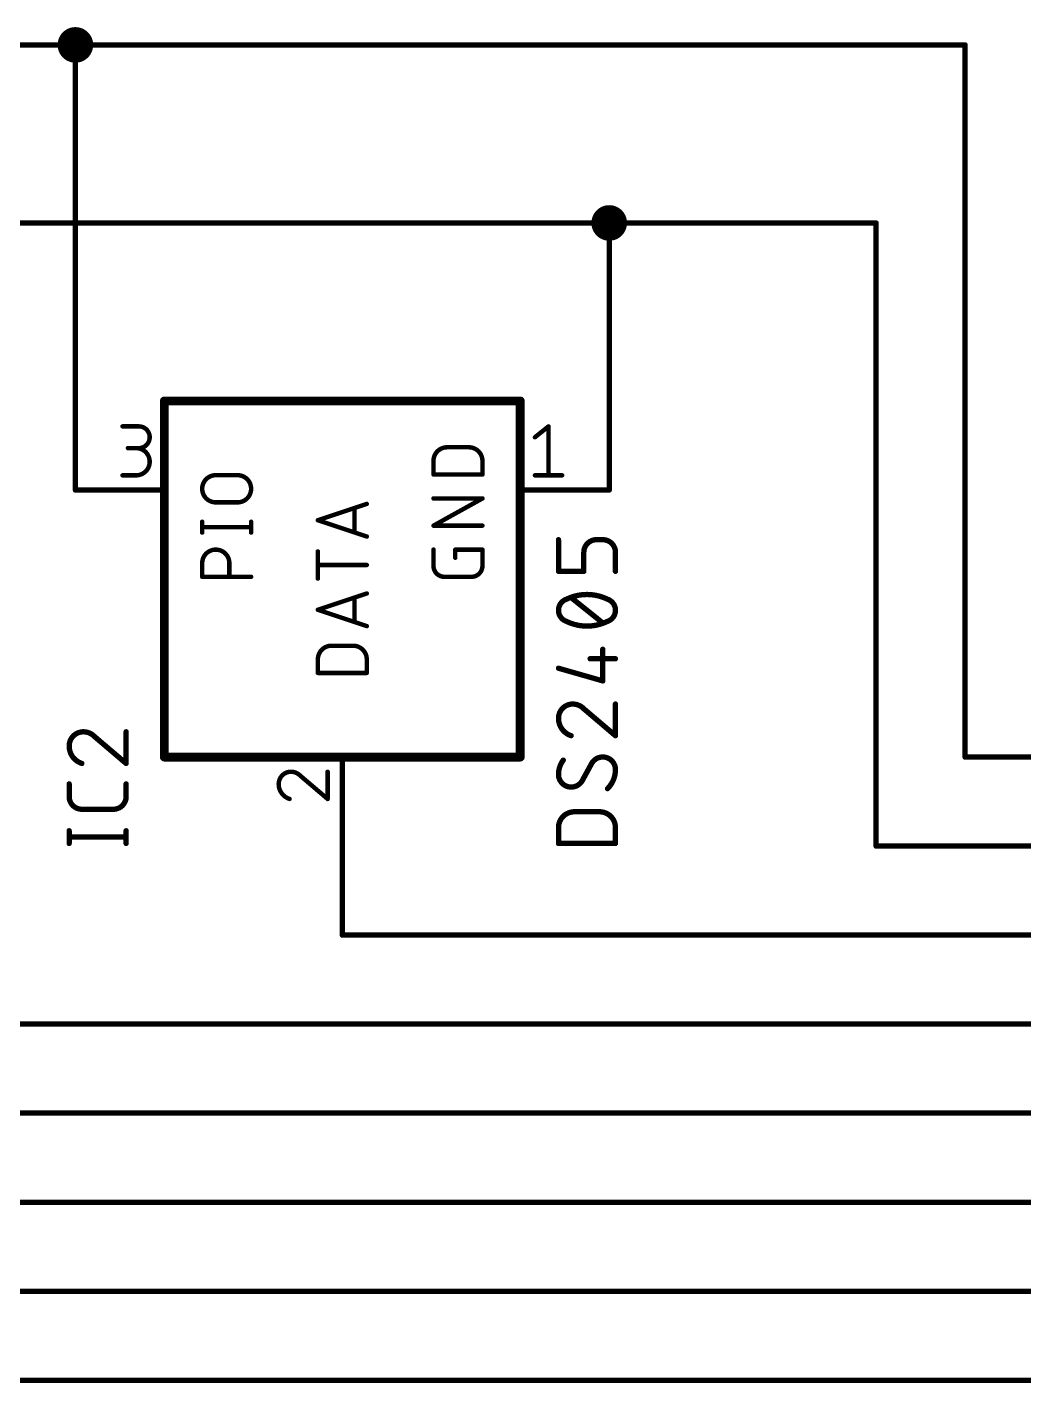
# Model space of a CAD drawing. Extents: x 0 to 389, y 0 to 264.
# Drawn here: x 102.76 to 131.22, y 165.02 to 203.71 of the extents above; entities that cross this region are included whole.
import ezdxf

# ---------------------------------------------------------------- set-up
doc = ezdxf.new("R2010")
doc.units = 0
for name, color, linetype in [('91', 122, 'CONTINUOUS'), ('94', 12, 'CONTINUOUS'), ('95', 251, 'CONTINUOUS'), ('96', 251, 'CONTINUOUS')]:
    doc.layers.add(name, color=color, linetype=linetype)

msp = doc.modelspace()

# ---------------------------------------------------------------- linework, layer by layer
at = {"layer": '91'}
for points, const_width in [([(104.14, 202.946, 1), (104.14, 203.454, 1), (104.14, 202.946)], 0.508), ([(104.14, 203.2381, 1), (104.14, 203.1619)], 0.0762), ([(104.1781, 203.2, 1), (104.1019, 203.2)], 0.0762), ([(104.14, 203.1619, 1), (104.14, 203.2381)], 0.0762), ([(129.5781, 203.2, 1), (129.5019, 203.2)], 0.0762), ([(129.54, 203.1619, 1), (129.54, 203.2381)], 0.0762), ([(119.38, 197.866, 1), (119.38, 198.374, 1), (119.38, 197.866)], 0.508), ([(119.4181, 198.12, 1), (119.3419, 198.12)], 0.0762), ([(119.38, 198.1581, 1), (119.38, 198.0819)], 0.0762), ([(119.38, 198.0819, 1), (119.38, 198.1581)], 0.0762), ([(127.0381, 198.12, 1), (126.9619, 198.12)], 0.0762), ([(127, 198.0819, 1), (127, 198.1581)], 0.0762), ([(104.1019, 190.5, 1), (104.1781, 190.5)], 0.0762), ([(119.3419, 190.5, 1), (119.4181, 190.5)], 0.0762), ([(129.54, 182.9181, 1), (129.54, 182.8419)], 0.0762), ([(129.5019, 182.88, 1), (129.5781, 182.88)], 0.0762), ([(111.7981, 180.34, 1), (111.7219, 180.34)], 0.0762), ([(127, 180.3781, 1), (127, 180.3019)], 0.0762), ([(126.9619, 180.34, 1), (127.0381, 180.34)], 0.0762), ([(111.76, 177.8381, 1), (111.76, 177.7619)], 0.0762), ([(111.7219, 177.8, 1), (111.7981, 177.8)], 0.0762)]:
    msp.add_lwpolyline(points, format="xyb", dxfattribs=dict(at, const_width=const_width))
at = {"layer": '91', "const_width": 0.1524}
for points in [[(86.36, 203.2), (104.14, 203.2)], [(104.14, 203.2), (129.54, 203.2)], [(104.14, 190.5), (104.14, 203.2)], [(129.54, 182.88), (129.54, 203.2)], [(119.38, 198.12), (101.6, 198.12)], [(119.38, 190.5), (119.38, 198.12)], [(127, 198.12), (119.38, 198.12)], [(127, 180.34), (127, 198.12)], [(144.78, 182.88), (129.54, 182.88)], [(111.76, 177.8), (111.76, 180.34)], [(144.78, 180.34), (127, 180.34)], [(144.78, 177.8), (111.76, 177.8)], [(144.78, 175.26), (93.98, 175.26)], [(76.2, 172.72), (144.78, 172.72)], [(83.82, 170.18), (144.78, 170.18)], [(88.9, 167.64), (144.78, 167.64)], [(96.52, 165.1), (144.78, 165.1)]]:
    msp.add_lwpolyline(points, dxfattribs=at)
at = {"layer": '94'}
for points, const_width in [([(116.84, 193.04), (106.68, 193.04)], 0.254), ([(106.68, 193.04), (106.68, 182.88)], 0.254), ([(116.84, 182.88), (116.84, 193.04)], 0.254), ([(104.14, 190.5), (106.68, 190.5)], 0.1524), ([(119.38, 190.5), (116.84, 190.5)], 0.1524), ([(106.68, 182.88), (116.84, 182.88)], 0.254), ([(111.76, 180.34), (111.76, 182.88)], 0.1524)]:
    msp.add_lwpolyline(points, dxfattribs=dict(at, const_width=const_width))
for points, const_width in [([(106.68, 193.1035, 1), (106.68, 192.9765)], 0.127), ([(106.7435, 193.04, 1), (106.6165, 193.04)], 0.127), ([(116.9035, 193.04, 1), (116.7765, 193.04)], 0.127), ([(116.84, 192.9765, 1), (116.84, 193.1035)], 0.127), ([(104.14, 190.5381, 1), (104.14, 190.4619)], 0.0762), ([(106.68, 190.4619, 1), (106.68, 190.5381)], 0.0762), ([(116.84, 190.5381, 1), (116.84, 190.4619)], 0.0762), ([(119.38, 190.4619, 1), (119.38, 190.5381)], 0.0762), ([(106.68, 182.9435, 1), (106.68, 182.8165)], 0.127), ([(116.84, 182.8165, 1), (116.84, 182.9435)], 0.127), ([(106.6165, 182.88, 1), (106.7435, 182.88)], 0.127), ([(111.7981, 182.88, 1), (111.7219, 182.88)], 0.0762), ([(116.7765, 182.88, 1), (116.9035, 182.88)], 0.127), ([(111.7219, 180.34, 1), (111.7981, 180.34)], 0.0762)]:
    msp.add_lwpolyline(points, format="xyb", dxfattribs=dict(at, const_width=const_width))
at = {"layer": '95'}
for points, const_width in [([(105.4848, 192.3161), (105.9505, 192.3161)], 0.127), ([(117.2591, 192.0057), (117.6472, 192.3161)], 0.127), ([(117.6472, 192.3161), (117.6472, 190.9191)], 0.127), ([(105.9505, 191.6952), (105.64, 191.6952)], 0.127), ([(114.7516, 191.7198), (115.3724, 191.7198)], 0.127), ([(114.3635, 190.9437), (114.3635, 191.3318)], 0.127), ([(115.7605, 191.3318), (115.7605, 190.9437)], 0.127), ([(105.4848, 190.9191), (105.8728, 190.9191)], 0.127), ([(108.1476, 190.9237), (108.7684, 190.9237)], 0.127), ([(115.7605, 190.9437), (114.3635, 190.9437)], 0.127), ([(117.2591, 190.9191), (118.0352, 190.9191)], 0.127), ([(108.7684, 190.1475), (108.1476, 190.1475)], 0.127), ([(111.0615, 189.638), (112.4585, 190.1037)], 0.127), ([(112.1093, 189.9873), (112.1093, 189.2888)], 0.127), ([(114.3635, 189.4836), (115.7605, 190.2597)], 0.127), ([(115.7605, 190.2597), (114.3635, 190.2597)], 0.127), ([(107.7595, 189.2853), (107.7595, 189.5957)], 0.127), ([(109.1565, 189.2853), (109.1565, 189.5957)], 0.127), ([(112.4585, 189.1724), (111.0615, 189.638)], 0.127), ([(107.7595, 189.4405), (109.1565, 189.4405)], 0.127), ([(115.7605, 189.4836), (114.3635, 189.4836)], 0.127), ([(111.0615, 187.9724), (111.0615, 188.7485)], 0.127), ([(114.3635, 188.3339), (114.3635, 188.7996)], 0.127), ([(114.9844, 188.5668), (114.9844, 188.7996)], 0.127), ([(114.9844, 188.7996), (115.7605, 188.7996)], 0.127), ([(115.7605, 188.7996), (115.7605, 188.3339)], 0.127), ([(107.7595, 188.0235), (107.7595, 188.4116)], 0.127), ([(108.5356, 188.4116), (108.5356, 188.0235)], 0.127), ([(112.4585, 188.3604), (111.0615, 188.3604)], 0.127), ([(109.1565, 188.0235), (107.7595, 188.0235)], 0.127), ([(115.4501, 188.0235), (114.6739, 188.0235)], 0.127), ([(111.0615, 187.0828), (112.4585, 187.5485)], 0.127), ([(112.1093, 187.4321), (112.1093, 186.7336)], 0.127), ([(112.4585, 186.6172), (111.0615, 187.0828)], 0.127), ([(111.4496, 186.0564), (112.0704, 186.0564)], 0.127), ([(111.0615, 185.2803), (111.0615, 185.6684)], 0.127), ([(112.4585, 185.6684), (112.4585, 185.2803)], 0.127), ([(112.4585, 185.2803), (111.0615, 185.2803)], 0.127), ([(104.6847, 183.466), (105.5878, 182.6984)], 0.1524), ([(105.5878, 182.6984), (105.5878, 183.6015)], 0.1524), ([(110.5648, 182.3445), (111.3409, 181.6848)], 0.127), ([(111.3409, 181.6848), (111.3409, 182.4609)], 0.127), ([(103.9622, 181.7531), (103.9622, 182.1143)], 0.1524), ([(105.5878, 182.1143), (105.5878, 181.7531)], 0.1524), ([(105.2266, 181.3918), (104.3234, 181.3918)], 0.1524), ([(103.9622, 180.4162), (103.9622, 180.7774)], 0.1524), ([(103.9622, 180.5968), (105.5878, 180.5968)], 0.1524), ([(105.5878, 180.4162), (105.5878, 180.7774)], 0.1524)]:
    msp.add_lwpolyline(points, dxfattribs=dict(at, const_width=const_width))
for points, const_width in [([(105.4848, 192.3478, 1), (105.4848, 192.2844)], 0.0635), ([(105.9505, 191.6952, 1), (105.9505, 192.3161)], 0.127), ([(105.9505, 192.3478, 1), (105.9505, 192.2844)], 0.0635), ([(105.9505, 192.2844, 1), (105.9505, 192.3478)], 0.0635), ([(117.6789, 192.3161, 1), (117.6154, 192.3161)], 0.0635), ([(117.667, 192.2913, 1), (117.6273, 192.3409)], 0.0635), ([(117.2393, 192.0304, 1), (117.2789, 191.9809)], 0.0635), ([(105.64, 191.727, 1), (105.64, 191.6635)], 0.0635), ([(105.8728, 190.9191, 1), (105.8728, 191.6952)], 0.127), ([(105.8728, 191.727, 1), (105.8728, 191.6635)], 0.0635), ([(105.9505, 191.727, 1), (105.9505, 191.6635)], 0.0635), ([(105.9505, 191.6635, 1), (105.9505, 191.727)], 0.0635), ([(114.7516, 191.7198, 0.4142), (114.3635, 191.3318)], 0.127), ([(114.7516, 191.7516, 1), (114.7516, 191.6881)], 0.0635), ([(114.7516, 191.6881, 1), (114.7516, 191.7516)], 0.0635), ([(115.7605, 191.3318, 0.4142), (115.3724, 191.7198)], 0.127), ([(115.3724, 191.7516, 1), (115.3724, 191.6881)], 0.0635), ([(115.3724, 191.6881, 1), (115.3724, 191.7516)], 0.0635), ([(114.3953, 191.3318, 1), (114.3317, 191.3318)], 0.0635), ([(114.3317, 191.3318, 1), (114.3953, 191.3318)], 0.0635), ([(115.7923, 191.3318, 1), (115.7288, 191.3318)], 0.0635), ([(115.7288, 191.3318, 1), (115.7922, 191.3318)], 0.0635), ([(105.4848, 190.9509, 1), (105.4848, 190.8874)], 0.0635), ([(105.8728, 190.9509, 1), (105.8728, 190.8874)], 0.0635), ([(105.8728, 190.8874, 1), (105.8728, 190.9509)], 0.0635), ([(108.1476, 190.9237, 1), (108.1476, 190.1475)], 0.127), ([(108.1476, 190.9554, 1), (108.1476, 190.8919)], 0.0635), ([(108.1476, 190.8919, 1), (108.1476, 190.9554)], 0.0635), ([(108.7684, 190.1475, 1), (108.7684, 190.9237)], 0.127), ([(108.7684, 190.9554, 1), (108.7684, 190.8919)], 0.0635), ([(108.7684, 190.8919, 1), (108.7684, 190.9554)], 0.0635), ([(114.3317, 190.9437, 1), (114.3953, 190.9437)], 0.0635), ([(114.3635, 190.9755, 1), (114.3635, 190.912)], 0.0635), ([(115.7288, 190.9437, 1), (115.7923, 190.9437)], 0.0635), ([(115.7605, 190.912, 1), (115.7605, 190.9755)], 0.0635), ([(117.2591, 190.9509, 1), (117.2591, 190.8874)], 0.0635), ([(117.6154, 190.9191, 1), (117.6789, 190.9191)], 0.0635), ([(118.0352, 190.8874, 1), (118.0352, 190.9509)], 0.0635), ([(108.1476, 190.1793, 1), (108.1476, 190.1158)], 0.0635), ([(108.1476, 190.1158, 1), (108.1476, 190.1793)], 0.0635), ([(108.7684, 190.1793, 1), (108.7684, 190.1158)], 0.0635), ([(108.7684, 190.1158, 1), (108.7684, 190.1793)], 0.0635), ([(112.141, 189.9873, 1), (112.0775, 189.9873)], 0.0635), ([(112.4685, 190.0736, 1), (112.4485, 190.1338)], 0.0635), ([(114.3635, 190.2915, 1), (114.3635, 190.228)], 0.0635), ([(115.7759, 190.232, 1), (115.7451, 190.2875)], 0.0635), ([(115.7605, 190.228, 1), (115.7605, 190.2915)], 0.0635), ([(107.7913, 189.5957, 1), (107.7278, 189.5957)], 0.0635), ([(109.1883, 189.5957, 1), (109.1248, 189.5957)], 0.0635), ([(111.0715, 189.6681, 1), (111.0515, 189.6079)], 0.0635), ([(111.0515, 189.6681, 1), (111.0715, 189.6079)], 0.0635), ([(107.7595, 189.4723, 1), (107.7595, 189.4088)], 0.0635), ([(107.7278, 189.2853, 1), (107.7913, 189.2853)], 0.0635), ([(109.1248, 189.2853, 1), (109.1883, 189.2853)], 0.0635), ([(109.1565, 189.4088, 1), (109.1565, 189.4723)], 0.0635), ([(112.0775, 189.2888, 1), (112.141, 189.2888)], 0.0635), ([(112.4485, 189.1422, 1), (112.4685, 189.2025)], 0.0635), ([(114.3635, 189.5154, 1), (114.3635, 189.4519)], 0.0635), ([(114.3481, 189.5114, 1), (114.3789, 189.4559)], 0.0635), ([(115.7605, 189.4519, 1), (115.7605, 189.5154)], 0.0635), ([(108.5356, 188.4116, 1), (107.7595, 188.4116)], 0.127), ([(111.0933, 188.7485, 1), (111.0298, 188.7485)], 0.0635), ([(114.3953, 188.7996, 1), (114.3317, 188.7996)], 0.0635), ([(115.0161, 188.7996, 1), (114.9526, 188.7996)], 0.0635), ([(114.9844, 188.8314, 1), (114.9844, 188.7679)], 0.0635), ([(115.7923, 188.7996, 1), (115.7288, 188.7996)], 0.0635), ([(115.7605, 188.7679, 1), (115.7605, 188.8314)], 0.0635), ([(107.7913, 188.4116, 1), (107.7278, 188.4116)], 0.0635), ([(107.7278, 188.4116, 1), (107.7913, 188.4116)], 0.0635), ([(108.5674, 188.4116, 1), (108.5039, 188.4116)], 0.0635), ([(108.5039, 188.4116, 1), (108.5674, 188.4116)], 0.0635), ([(111.0615, 188.3922, 1), (111.0615, 188.3287)], 0.0635), ([(112.4585, 188.3287, 1), (112.4585, 188.3922)], 0.0635), ([(114.3952, 188.3339, 1), (114.3317, 188.3339)], 0.0635), ([(114.3635, 188.3339, 0.4142), (114.6739, 188.0235)], 0.127), ([(114.9526, 188.5668, 1), (115.0161, 188.5668)], 0.0635), ([(115.4501, 188.0235, 0.4142), (115.7605, 188.3339)], 0.127), ([(115.7923, 188.3339, 1), (115.7288, 188.3339)], 0.0635), ([(107.7595, 188.0553, 1), (107.7595, 187.9918)], 0.0635), ([(107.7278, 188.0235, 1), (107.7913, 188.0235)], 0.0635), ([(108.5039, 188.0235, 1), (108.5674, 188.0235)], 0.0635), ([(109.1565, 187.9918, 1), (109.1565, 188.0553)], 0.0635), ([(114.3317, 188.3339, 1), (114.3953, 188.3339)], 0.0635), ([(114.6739, 188.0553, 1), (114.6739, 187.9918)], 0.0635), ([(114.6739, 187.9918, 1), (114.6739, 188.0553)], 0.0635), ([(115.4501, 188.0553, 1), (115.4501, 187.9918)], 0.0635), ([(115.4501, 187.9918, 1), (115.4501, 188.0553)], 0.0635), ([(115.7288, 188.3339, 1), (115.7923, 188.3339)], 0.0635), ([(111.0298, 187.9724, 1), (111.0933, 187.9724)], 0.0635), ([(112.141, 187.4321, 1), (112.0775, 187.4321)], 0.0635), ([(112.4685, 187.5184, 1), (112.4485, 187.5786)], 0.0635), ([(111.0715, 187.113, 1), (111.0515, 187.0527)], 0.0635), ([(111.0515, 187.113, 1), (111.0715, 187.0527)], 0.0635), ([(112.0775, 186.7336, 1), (112.141, 186.7336)], 0.0635), ([(112.4485, 186.587, 1), (112.4685, 186.6473)], 0.0635), ([(111.4496, 186.0564, 0.4142), (111.0615, 185.6684)], 0.127), ([(111.4496, 186.0882, 1), (111.4496, 186.0247)], 0.0635), ([(111.4496, 186.0247, 1), (111.4496, 186.0882)], 0.0635), ([(112.4585, 185.6684, 0.4142), (112.0704, 186.0564)], 0.127), ([(112.0704, 186.0882, 1), (112.0704, 186.0247)], 0.0635), ([(112.0704, 186.0247, 1), (112.0704, 186.0882)], 0.0635), ([(111.0933, 185.6684, 1), (111.0298, 185.6684)], 0.0635), ([(111.0298, 185.6684, 1), (111.0933, 185.6684)], 0.0635), ([(112.4903, 185.6684, 1), (112.4267, 185.6684)], 0.0635), ([(112.4268, 185.6684, 1), (112.4902, 185.6684)], 0.0635), ([(111.0615, 185.312, 1), (111.0615, 185.2486)], 0.0635), ([(111.0298, 185.2803, 1), (111.0933, 185.2803)], 0.0635), ([(112.4267, 185.2803, 1), (112.4903, 185.2803)], 0.0635), ([(112.4585, 185.2486, 1), (112.4585, 185.312)], 0.0635), ([(104.3686, 183.6015, 0.4142), (103.9622, 183.1951)], 0.1524), ([(104.6847, 183.466, 0.2053), (104.3686, 183.6015)], 0.1524), ([(104.3686, 183.6396, 1), (104.3686, 183.5634)], 0.0762), ([(104.3686, 183.5634, 1), (104.3686, 183.6396)], 0.0762), ([(104.7094, 183.495, 1), (104.66, 183.437)], 0.0762), ([(104.6571, 183.4397, 1), (104.7123, 183.4923)], 0.0762), ([(105.6259, 183.6015, 1), (105.5497, 183.6015)], 0.0762), ([(103.9622, 183.1951, 0.3252), (104.3234, 182.6984)], 0.1524), ([(104.0003, 183.1951, 1), (103.9241, 183.1951)], 0.0762), ([(103.9241, 183.1951, 1), (104.0003, 183.1951)], 0.0762), ([(104.3117, 182.6621, 1), (104.3352, 182.7346)], 0.0762), ([(105.5497, 182.6984, 1), (105.6259, 182.6984)], 0.0762), ([(105.5631, 182.6693, 1), (105.6125, 182.7274)], 0.0762), ([(110.2932, 182.4609, 0.4142), (109.9439, 182.1116)], 0.127), ([(110.5648, 182.3445, 0.2053), (110.2932, 182.4609)], 0.127), ([(110.2931, 182.4926, 1), (110.2932, 182.4292)], 0.0635), ([(110.2932, 182.4292, 1), (110.2932, 182.4926)], 0.0635), ([(110.5854, 182.3687, 1), (110.5442, 182.3203)], 0.0635), ([(110.5418, 182.3226, 1), (110.5878, 182.3664)], 0.0635), ([(111.3727, 182.4609, 1), (111.3092, 182.4609)], 0.0635), ([(104.0003, 182.1143, 1), (103.9241, 182.1143)], 0.0762), ([(103.9622, 181.7531, 0.4142), (104.3234, 181.3918)], 0.1524), ([(104.0003, 181.7531, 1), (103.9241, 181.7531)], 0.0762), ([(105.2266, 181.3918, 0.4142), (105.5878, 181.7531)], 0.1524), ([(105.6259, 182.1143, 1), (105.5497, 182.1143)], 0.0762), ([(105.6259, 181.7531, 1), (105.5497, 181.7531)], 0.0762), ([(109.9121, 182.1116, 1), (109.9757, 182.1116)], 0.0635), ([(109.9439, 182.1116, 0.3252), (110.2543, 181.6848)], 0.127), ([(109.9756, 182.1117, 1), (109.9122, 182.1116)], 0.0635), ([(103.9241, 181.7531, 1), (104.0003, 181.7531)], 0.0762), ([(104.3234, 181.4299, 1), (104.3234, 181.3537)], 0.0762), ([(104.3234, 181.3537, 1), (104.3234, 181.4299)], 0.0762), ([(105.2266, 181.4299, 1), (105.2266, 181.3537)], 0.0762), ([(105.2266, 181.3537, 1), (105.2266, 181.4299)], 0.0762), ([(105.5497, 181.7531, 1), (105.6259, 181.7531)], 0.0762), ([(110.2446, 181.6546, 1), (110.2641, 181.715)], 0.0635), ([(111.3092, 181.6848, 1), (111.3727, 181.6848)], 0.0635), ([(111.3203, 181.6606, 1), (111.3615, 181.709)], 0.0635), ([(104.0003, 180.7774, 1), (103.9241, 180.7774)], 0.0762), ([(103.9622, 180.6349, 1), (103.9622, 180.5587)], 0.0762), ([(105.6259, 180.7774, 1), (105.5497, 180.7774)], 0.0762), ([(105.5878, 180.5587, 1), (105.5878, 180.6349)], 0.0762), ([(103.9241, 180.4162, 1), (104.0003, 180.4162)], 0.0762), ([(105.5497, 180.4162, 1), (105.6259, 180.4162)], 0.0762)]:
    msp.add_lwpolyline(points, format="xyb", dxfattribs=dict(at, const_width=const_width))
at = {"layer": '96', "const_width": 0.1524}
for points in [[(117.9322, 188.1797), (117.9322, 189.0828)], [(118.6547, 188.7216), (118.6547, 188.1797)], [(119.1966, 189.0828), (119.0159, 189.0828)], [(119.5578, 188.1797), (119.5578, 188.7216)], [(118.6547, 188.1797), (117.9322, 188.1797)], [(119.1966, 186.7069), (118.2934, 187.4294)], [(118.8353, 185.6856), (119.5578, 185.6856)], [(119.1966, 185.0535), (119.1966, 185.9566)], [(117.9322, 185.4147), (119.1966, 185.0535)], [(118.6547, 184.258), (119.5578, 183.4903)], [(119.5578, 183.4903), (119.5578, 184.3935)], [(118.8805, 182.7018), (118.6095, 182.2051)], [(118.3838, 181.3193), (119.1062, 181.3193)], [(117.9322, 180.4162), (117.9322, 180.8678)], [(119.5578, 180.8678), (119.5578, 180.4162)], [(119.5578, 180.4162), (117.9322, 180.4162)]]:
    msp.add_lwpolyline(points, dxfattribs=at)
at = {"layer": '96'}
for points, const_width in [([(117.9703, 189.0828, 1), (117.8941, 189.0828)], 0.0762), ([(119.0159, 189.0828, 0.4142), (118.6547, 188.7216)], 0.1524), ([(118.6928, 188.7216, 1), (118.6166, 188.7216)], 0.0762), ([(119.0159, 189.1209, 1), (119.0159, 189.0447)], 0.0762), ([(119.0159, 189.0447, 1), (119.0159, 189.1209)], 0.0762), ([(119.5578, 188.7216, 0.4142), (119.1966, 189.0828)], 0.1524), ([(119.1966, 189.1209, 1), (119.1966, 189.0447)], 0.0762), ([(119.1966, 189.0447, 1), (119.1966, 189.1209)], 0.0762), ([(119.5959, 188.7216, 1), (119.5197, 188.7216)], 0.0762), ([(118.6166, 188.7216, 1), (118.6928, 188.7216)], 0.0762), ([(119.5197, 188.7216, 1), (119.5959, 188.7216)], 0.0762), ([(117.9322, 188.2178, 1), (117.9322, 188.1416)], 0.0762), ([(117.8941, 188.1797, 1), (117.9703, 188.1797)], 0.0762), ([(118.6166, 188.1797, 1), (118.6928, 188.1797)], 0.0762), ([(118.6547, 188.1416, 1), (118.6547, 188.2178)], 0.0762), ([(119.5197, 188.1797, 1), (119.5959, 188.1797)], 0.0762), ([(118.158, 187.3842, 0.3205), (117.9322, 187.0681)], 0.1524), ([(118.745, 187.5197, 0.1139), (118.158, 187.3842)], 0.1524), ([(118.1413, 187.4185, 1), (118.1747, 187.35)], 0.0762), ([(118.1703, 187.3482, 1), (118.1456, 187.4203)], 0.0762), ([(118.3172, 187.4591, 1), (118.2696, 187.3996)], 0.0762), ([(119.332, 187.3842, 0.1139), (118.745, 187.5197)], 0.1524), ([(118.745, 187.5578, 1), (118.745, 187.4816)], 0.0762), ([(118.745, 187.4816, 1), (118.745, 187.5578)], 0.0762), ([(119.3444, 187.4203, 1), (119.3197, 187.3482)], 0.0762), ([(119.5578, 187.0681, 0.3205), (119.332, 187.3842)], 0.1524), ([(119.3153, 187.35, 1), (119.3487, 187.4185)], 0.0762), ([(117.9322, 187.0681, 0.3205), (118.158, 186.7521)], 0.1524), ([(117.9703, 187.0681, 1), (117.8941, 187.0681)], 0.0762), ([(117.8941, 187.0681, 1), (117.9703, 187.0681)], 0.0762), ([(119.332, 186.7521, 0.3205), (119.5578, 187.0681)], 0.1524), ([(119.5959, 187.0681, 1), (119.5197, 187.0681)], 0.0762), ([(119.5197, 187.0681, 1), (119.5959, 187.0681)], 0.0762), ([(118.158, 186.7521, 0.1139), (118.745, 186.6166)], 0.1524), ([(118.1747, 186.7863, 1), (118.1413, 186.7178)], 0.0762), ([(118.1456, 186.716, 1), (118.1703, 186.7881)], 0.0762), ([(118.745, 186.6166, 0.1139), (119.332, 186.7521)], 0.1524), ([(118.745, 186.6547, 1), (118.745, 186.5785)], 0.0762), ([(118.745, 186.5785, 1), (118.745, 186.6547)], 0.0762), ([(119.1728, 186.6771, 1), (119.2204, 186.7366)], 0.0762), ([(119.3197, 186.7881, 1), (119.3444, 186.716)], 0.0762), ([(119.3487, 186.7178, 1), (119.3153, 186.7863)], 0.0762), ([(118.8353, 185.7237, 1), (118.8353, 185.6475)], 0.0762), ([(119.2347, 185.9566, 1), (119.1585, 185.9566)], 0.0762), ([(119.5578, 185.6475, 1), (119.5578, 185.7237)], 0.0762), ([(117.9427, 185.4513, 1), (117.9217, 185.3781)], 0.0762), ([(119.1585, 185.0535, 1), (119.2347, 185.0535)], 0.0762), ([(119.1861, 185.0168, 1), (119.207, 185.0901)], 0.0762), ([(118.3386, 184.3935, 0.4142), (117.9322, 183.9871)], 0.1524), ([(118.6547, 184.258, 0.2053), (118.3386, 184.3935)], 0.1524), ([(118.3386, 184.4316, 1), (118.3386, 184.3554)], 0.0762), ([(118.3386, 184.3554, 1), (118.3386, 184.4316)], 0.0762), ([(118.6794, 184.287, 1), (118.63, 184.229)], 0.0762), ([(118.6271, 184.2317, 1), (118.6823, 184.2843)], 0.0762), ([(119.5959, 184.3935, 1), (119.5197, 184.3935)], 0.0762), ([(117.9322, 183.9871, 0.3252), (118.2934, 183.4903)], 0.1524), ([(117.9703, 183.9871, 1), (117.8941, 183.9871)], 0.0762), ([(117.8941, 183.9871, 1), (117.9703, 183.9871)], 0.0762), ([(118.2817, 183.4541, 1), (118.3052, 183.5266)], 0.0762), ([(119.5197, 183.4903, 1), (119.5959, 183.4903)], 0.0762), ([(119.5331, 183.4613, 1), (119.5825, 183.5194)], 0.0762), ([(118.0677, 182.7921, 0.1623), (117.9322, 182.3857)], 0.1524), ([(118.0981, 182.7693, 1), (118.0372, 182.815)], 0.0762), ([(118.8476, 182.7212, 1), (118.9133, 182.6825)], 0.0762), ([(119.1966, 182.8824, 0.2656), (118.8805, 182.7018)], 0.1524), ([(118.9139, 182.6836, 1), (118.847, 182.7201)], 0.0762), ([(119.5578, 182.5212, 0.4142), (119.1966, 182.8824)], 0.1524), ([(119.1966, 182.9205, 1), (119.1966, 182.8443)], 0.0762), ([(119.1966, 182.8443, 1), (119.1966, 182.9205)], 0.0762), ([(119.332, 181.9793, 0.2), (119.5578, 182.5212)], 0.1524), ([(119.5959, 182.5212, 1), (119.5197, 182.5212)], 0.0762), ([(117.9322, 182.3857, 0.4142), (118.2934, 182.0245)], 0.1524), ([(117.9703, 182.3857, 1), (117.8941, 182.3857)], 0.0762), ([(117.8941, 182.3857, 1), (117.9703, 182.3857)], 0.0762), ([(118.2934, 182.0245, 0.2656), (118.6095, 182.2051)], 0.1524), ([(118.5761, 182.2233, 1), (118.643, 182.1869)], 0.0762), ([(118.6424, 182.1858, 1), (118.5767, 182.2244)], 0.0762), ([(119.5197, 182.5212, 1), (119.5959, 182.5212)], 0.0762), ([(118.2934, 182.0626, 1), (118.2934, 181.9864)], 0.0762), ([(118.2934, 181.9864, 1), (118.2934, 182.0626)], 0.0762), ([(119.3052, 182.0064, 1), (119.3589, 181.9523)], 0.0762), ([(118.3838, 181.3193, 0.4142), (117.9322, 180.8678)], 0.1524), ([(118.3838, 181.3574, 1), (118.3838, 181.2812)], 0.0762), ([(118.3838, 181.2812, 1), (118.3838, 181.3574)], 0.0762), ([(119.5578, 180.8678, 0.4142), (119.1062, 181.3193)], 0.1524), ([(119.1062, 181.3574, 1), (119.1062, 181.2812)], 0.0762), ([(119.1062, 181.2812, 1), (119.1062, 181.3574)], 0.0762), ([(117.9703, 180.8678, 1), (117.8941, 180.8678)], 0.0762), ([(117.8941, 180.8678, 1), (117.9703, 180.8678)], 0.0762), ([(119.5959, 180.8678, 1), (119.5197, 180.8678)], 0.0762), ([(119.5197, 180.8678, 1), (119.5959, 180.8678)], 0.0762), ([(117.9322, 180.4543, 1), (117.9322, 180.3781)], 0.0762), ([(117.8941, 180.4162, 1), (117.9703, 180.4162)], 0.0762), ([(119.5197, 180.4162, 1), (119.5959, 180.4162)], 0.0762), ([(119.5578, 180.3781, 1), (119.5578, 180.4543)], 0.0762)]:
    msp.add_lwpolyline(points, format="xyb", dxfattribs=dict(at, const_width=const_width))

doc.saveas('drawing.dxf')
